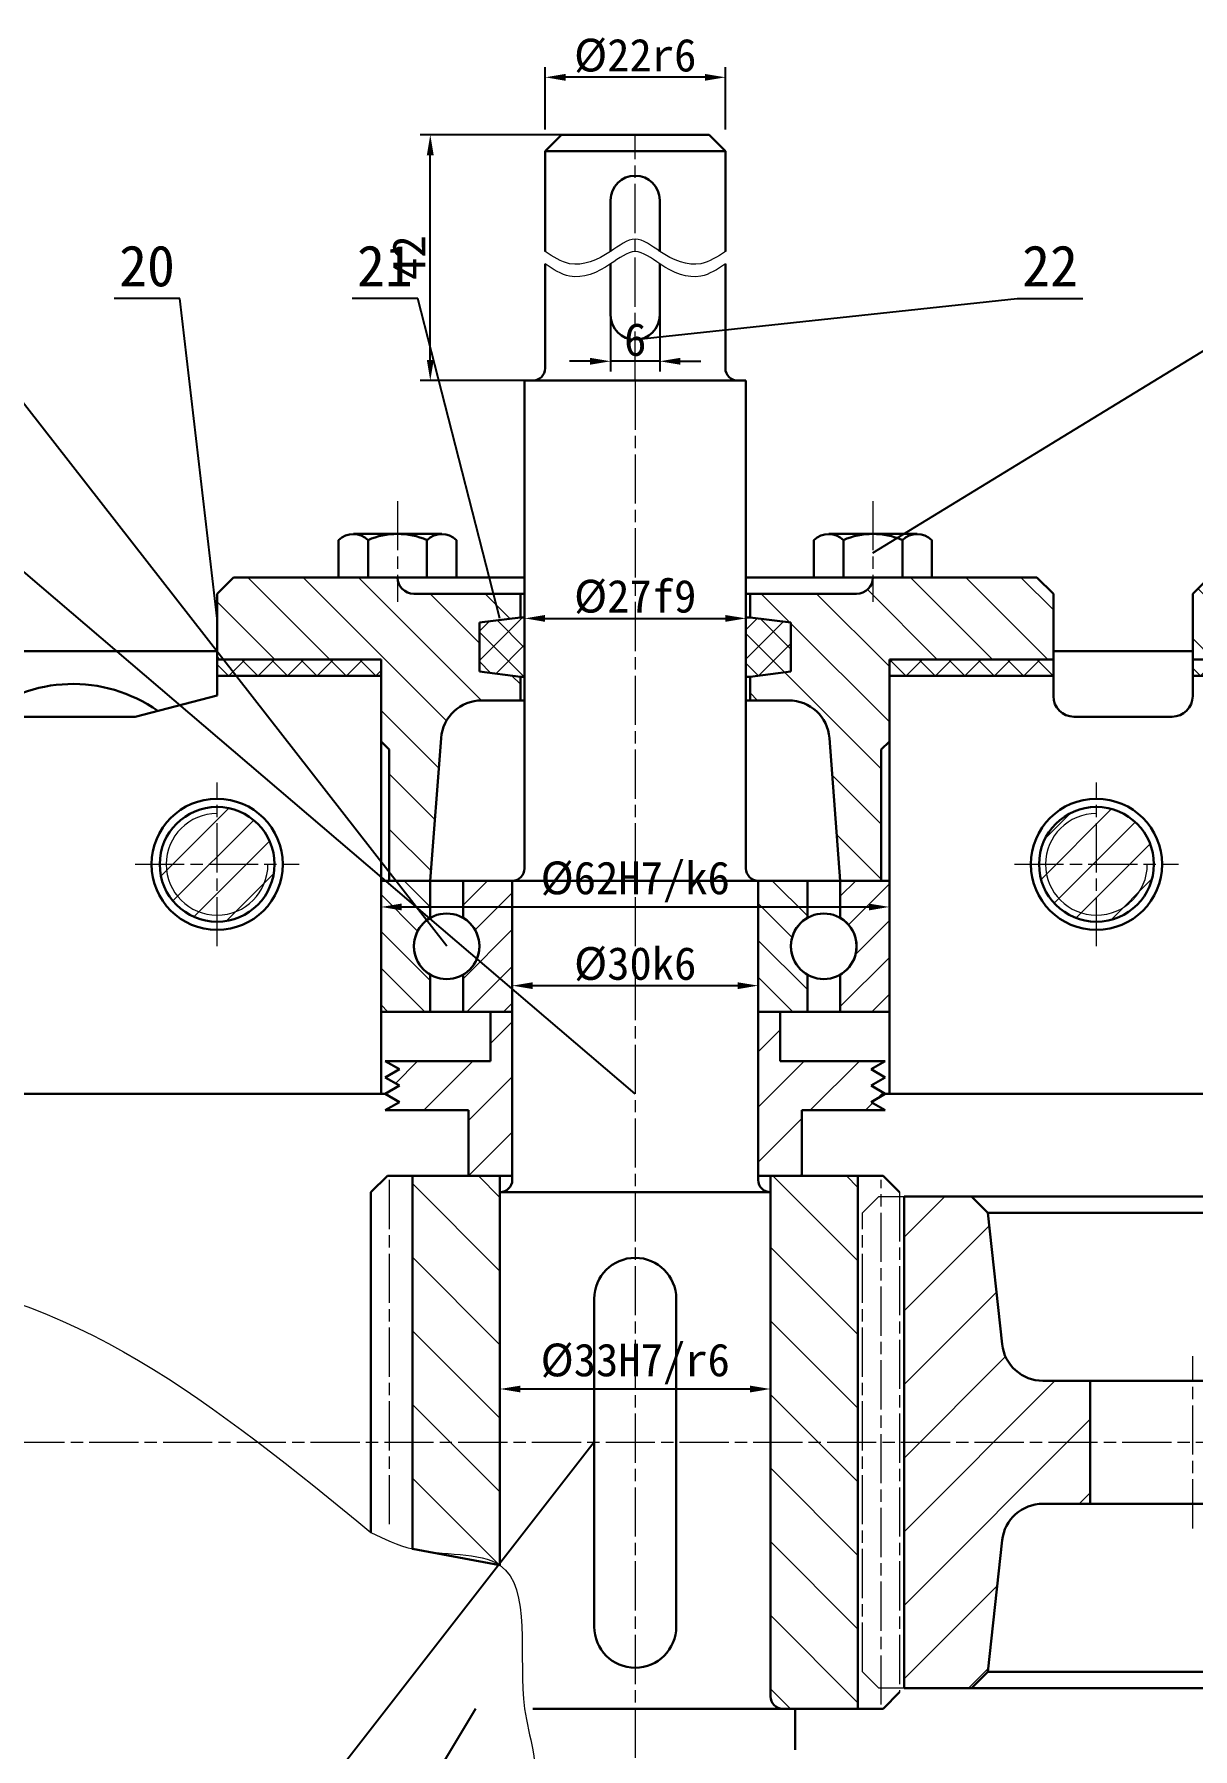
# Model space of a CAD drawing. Header units: millimetres. Extents: x 0 to 1189, y 0 to 841.
# Drawn here: x 217 to 358.3, y 206.8 to 415.9 of the extents above; entities that cross this region are included whole.
import ezdxf
from ezdxf import colors
from ezdxf.entities.mleader import LeaderData, LeaderLine
from ezdxf.enums import TextEntityAlignment as Align
from ezdxf.math import Vec2, Vec3

# ---------------------------------------------------------------- set-up
doc = ezdxf.new("R2010")
doc.units = ezdxf.units.MM
doc.header["$LTSCALE"] = 0.25
doc.linetypes.add('ACAD_ISO08W100', pattern=[36, 24, -3, 6, -3])
for name, color, linetype, lineweight in [('中心线', 7, 'ACAD_ISO08W100', 15), ('剖面线', 5, 'Continuous', 15), ('尺寸', 3, 'Continuous', 15), ('文字', 7, 'Continuous', 15), ('标注', 7, 'Continuous', 15), ('粗实线', 7, 'Continuous', 30), ('细实线', 7, 'Continuous', 15)]:
    doc.layers.add(name, color=color, linetype=linetype, lineweight=lineweight)
doc.styles.add('Songti', font='')
doc.styles.get("Standard").update_dxf_attribs({"font": ''})
doc.styles.get('Songti').set_extended_font_data('SimSun')
doc.styles.get('Standard').set_extended_font_data('SimSun')
doc.dimstyles.new('Songti', dxfattribs={"dimtxt": 2.5, "dimasz": 2.5, "dimexe": 1.25, "dimexo": 0.625, "dimtad": 1, "dimdec": 3, "dimdsep": 46, "dimtxsty": 'Songti', "dimcen": 2.5, "dimadec": 0, "dimazin": 0, "dimtfac": 1, "dimtdec": 3, "dimtmove": 0, "dimatfit": 3, "dimfxl": 1, "dimarcsym": 0})

# ---------------------------------------------------------------- blocks, each defined once
blk = doc.blocks.new('*D1185')
at = {"layer": 'Defpoints', "color": 0, "transparency": 16777216}
for p in [(279.27, 410.67), (279.27, 403.67), (301.27, 403.67)]:
    blk.add_point(p, dxfattribs=at)
at = {"layer": '尺寸', "color": 0, "lineweight": -2, "transparency": 16777216}
for p, q in [((279.27, 404.29), (279.27, 411.92)), ((298.77, 410.67), (281.77, 410.67)), ((301.27, 404.29), (301.27, 411.92))]:
    blk.add_line(p, q, dxfattribs=at)
at = {"layer": '尺寸', "color": 0, "transparency": 16777216}
for points in [[(281.77, 411.08), (281.77, 410.25), (279.27, 410.67)], [(298.77, 411.08), (298.77, 410.25), (301.27, 410.67)]]:
    blk.add_solid(points, dxfattribs=at)
at = {"layer": '尺寸', "color": 0, "transparency": 16777216, "insert": (290.27, 413.29), "char_height": 4, "attachment_point": 5, "style": 'Songti'}
blk.add_mtext('%%c22r6', dxfattribs=at)
blk = doc.blocks.new('*D1186')
at = {"layer": 'Defpoints', "color": 0, "transparency": 16777216}
for p in [(265.27, 403.67), (290.27, 403.67), (290.27, 373.67)]:
    blk.add_point(p, dxfattribs=at)
at = {"layer": '尺寸', "color": 0, "lineweight": -2, "transparency": 16777216}
for p, q in [((289.65, 403.67), (264.02, 403.67)), ((265.27, 376.17), (265.27, 401.17)), ((289.65, 373.67), (264.02, 373.67))]:
    blk.add_line(p, q, dxfattribs=at)
at = {"layer": '尺寸', "color": 0, "transparency": 16777216}
for points in [[(264.85, 401.17), (265.69, 401.17), (265.27, 403.67)], [(264.85, 376.17), (265.69, 376.17), (265.27, 373.67)]]:
    blk.add_solid(points, dxfattribs=at)
at = {"layer": '尺寸', "color": 0, "transparency": 16777216, "insert": (262.65, 388.67), "char_height": 4, "attachment_point": 5, "rotation": 90, "style": 'Songti'}
blk.add_mtext('42', dxfattribs=at)
blk = doc.blocks.new('*D1187')
at = {"layer": 'Defpoints', "color": 0, "transparency": 16777216}
for p in [(287.27, 383.67), (293.27, 383.67), (287.27, 376.03)]:
    blk.add_point(p, dxfattribs=at)
at = {"layer": '尺寸', "color": 0, "lineweight": -2, "transparency": 16777216}
for p, q in [((287.27, 383.04), (287.27, 374.78)), ((293.27, 383.04), (293.27, 374.78)), ((284.77, 376.03), (282.27, 376.03)), ((293.27, 376.03), (287.27, 376.03)), ((295.77, 376.03), (298.27, 376.03))]:
    blk.add_line(p, q, dxfattribs=at)
at = {"layer": '尺寸', "color": 0, "transparency": 16777216}
for points in [[(284.77, 376.45), (284.77, 375.61), (287.27, 376.03)], [(295.77, 376.45), (295.77, 375.61), (293.27, 376.03)]]:
    blk.add_solid(points, dxfattribs=at)
at = {"layer": '尺寸', "color": 0, "transparency": 16777216, "insert": (290.27, 378.66), "char_height": 4, "attachment_point": 5, "style": 'Songti'}
blk.add_mtext('6', dxfattribs=at)
blk = doc.blocks.new('*D1191')
at = {"layer": 'Defpoints', "color": 0, "transparency": 16777216}
for p in [(259.27, 309.47), (321.27, 309.47), (321.27, 309.47)]:
    blk.add_point(p, dxfattribs=at)
at = {"layer": '尺寸', "color": 0, "lineweight": -2, "transparency": 16777216}
for p, q in [((259.27, 310.09), (259.27, 310.72)), ((321.27, 310.09), (321.27, 310.72)), ((261.77, 309.47), (318.77, 309.47))]:
    blk.add_line(p, q, dxfattribs=at)
at = {"layer": '尺寸', "color": 0, "transparency": 16777216}
for points in [[(261.77, 309.88), (261.77, 309.05), (259.27, 309.47)], [(318.77, 309.88), (318.77, 309.05), (321.27, 309.47)]]:
    blk.add_solid(points, dxfattribs=at)
at = {"layer": '尺寸', "color": 0, "transparency": 16777216, "insert": (290.27, 312.53), "char_height": 4, "attachment_point": 5, "style": 'Songti'}
blk.add_mtext('%%c62H7/k6', dxfattribs=at)
blk = doc.blocks.new('*D1192')
at = {"layer": 'Defpoints', "color": 0, "transparency": 16777216}
for p in [(275.27, 299.87), (305.27, 299.87), (305.27, 299.87)]:
    blk.add_point(p, dxfattribs=at)
at = {"layer": '尺寸', "color": 0, "lineweight": -2, "transparency": 16777216}
for p, q in [((275.27, 300.49), (275.27, 301.12)), ((277.77, 299.87), (302.77, 299.87)), ((305.27, 300.49), (305.27, 301.12))]:
    blk.add_line(p, q, dxfattribs=at)
at = {"layer": '尺寸', "color": 0, "transparency": 16777216}
for points in [[(277.77, 300.28), (277.77, 299.45), (275.27, 299.87)], [(302.77, 300.28), (302.77, 299.45), (305.27, 299.87)]]:
    blk.add_solid(points, dxfattribs=at)
at = {"layer": '尺寸', "color": 0, "transparency": 16777216, "insert": (290.27, 302.49), "char_height": 4, "attachment_point": 5, "style": 'Songti'}
blk.add_mtext('%%c30k6', dxfattribs=at)
blk = doc.blocks.new('*D1198')
at = {"layer": 'Defpoints', "color": 0, "transparency": 16777216}
for p in [(273.77, 250.67), (306.77, 250.67), (306.77, 250.67)]:
    blk.add_point(p, dxfattribs=at)
at = {"layer": '尺寸', "color": 0, "lineweight": -2, "transparency": 16777216}
for p, q in [((273.77, 251.29), (273.77, 251.92)), ((306.77, 251.29), (306.77, 251.92)), ((276.27, 250.67), (304.27, 250.67))]:
    blk.add_line(p, q, dxfattribs=at)
at = {"layer": '尺寸', "color": 0, "transparency": 16777216}
for points in [[(276.27, 251.08), (276.27, 250.25), (273.77, 250.67)], [(304.27, 251.08), (304.27, 250.25), (306.77, 250.67)]]:
    blk.add_solid(points, dxfattribs=at)
at = {"layer": '尺寸', "color": 0, "transparency": 16777216, "insert": (290.27, 253.73), "char_height": 4, "attachment_point": 5, "style": 'Songti'}
blk.add_mtext('%%c33H7/r6', dxfattribs=at)
blk = doc.blocks.new('*D1199')
at = {"layer": 'Defpoints', "color": 0, "transparency": 16777216}
for p in [(276.77, 344.67), (303.77, 344.67), (303.77, 344.67)]:
    blk.add_point(p, dxfattribs=at)
at = {"layer": '尺寸', "color": 0, "lineweight": -2, "transparency": 16777216}
for p, q in [((276.77, 345.29), (276.77, 345.92)), ((303.77, 345.29), (303.77, 345.92)), ((279.27, 344.67), (301.27, 344.67))]:
    blk.add_line(p, q, dxfattribs=at)
at = {"layer": '尺寸', "color": 0, "transparency": 16777216}
for points in [[(279.27, 345.08), (279.27, 344.25), (276.77, 344.67)], [(301.27, 345.08), (301.27, 344.25), (303.77, 344.67)]]:
    blk.add_solid(points, dxfattribs=at)
at = {"layer": '尺寸', "color": 0, "transparency": 16777216, "insert": (290.27, 347.29), "char_height": 4, "attachment_point": 5, "style": 'Songti'}
blk.add_mtext('%%c27f9', dxfattribs=at)
blk = doc.blocks.new('_None')

msp = doc.modelspace()

# ---------------------------------------------------------------- hatches: boundary and pattern name
at = {"layer": '剖面线'}
h = msp.add_hatch(dxfattribs=at)
h.set_pattern_fill('ANSI31', color=256, scale=1.5, angle=90, style=0)
edge = h.paths.add_edge_path(flags=16)
edge.add_arc((271.57, 329.67), 5, 90, 175.6677)
edge.add_line((266.59, 330.04), (265.27, 312.67))
edge.add_line((265.27, 312.67), (260.27, 312.67))
edge.add_line((260.27, 312.67), (260.27, 328.67))
edge.add_line((260.27, 328.67), (259.27, 329.67))
edge.add_line((259.27, 329.67), (259.27, 337.67))
edge.add_line((259.27, 337.67), (259.27, 339.67))
edge.add_line((259.27, 339.67), (253.77, 339.67))
edge.add_line((253.77, 339.67), (244.77, 339.67))
edge.add_line((244.77, 339.67), (239.27, 339.67))
edge.add_line((239.27, 339.67), (239.27, 347.67))
edge.add_line((239.27, 347.67), (241.27, 349.67))
edge.add_line((241.27, 349.67), (244.77, 349.67))
edge.add_line((244.77, 349.67), (253.77, 349.67))
edge.add_line((253.77, 349.67), (261.27, 349.67))
edge.add_arc((263.27, 349.67), 2, 180, 270)
edge.add_line((263.27, 347.67), (276.27, 347.67))
edge.add_line((276.27, 347.67), (276.27, 344.78))
edge.add_line((276.27, 344.78), (271.27, 344.17))
edge.add_line((271.27, 344.17), (271.27, 338.17))
edge.add_line((271.27, 338.17), (276.27, 337.55))
edge.add_line((276.27, 337.55), (276.27, 334.67))
edge.add_line((276.27, 334.67), (271.57, 334.67))
h = msp.add_hatch(dxfattribs=at)
h.set_pattern_fill('ANSI31', color=256, scale=1.5, angle=90, style=0)
edge = h.paths.add_edge_path(flags=16)
edge.add_arc((308.97, 329.67), 5, 4.3323, 90)
edge.add_line((308.97, 334.67), (304.27, 334.67))
edge.add_line((304.27, 334.67), (304.27, 337.55))
edge.add_line((304.27, 337.55), (309.27, 338.17))
edge.add_line((309.27, 338.17), (309.27, 344.17))
edge.add_line((309.27, 344.17), (304.27, 344.78))
edge.add_line((304.27, 344.78), (304.27, 347.67))
edge.add_line((304.27, 347.67), (317.27, 347.67))
edge.add_arc((317.27, 349.67), 2, 270, 360)
edge.add_line((319.27, 349.67), (326.77, 349.67))
edge.add_line((326.77, 349.67), (335.77, 349.67))
edge.add_line((335.77, 349.67), (339.27, 349.67))
edge.add_line((339.27, 349.67), (341.27, 347.67))
edge.add_line((341.27, 347.67), (341.27, 339.67))
edge.add_line((341.27, 339.67), (335.77, 339.67))
edge.add_line((335.77, 339.67), (326.77, 339.67))
edge.add_line((326.77, 339.67), (321.27, 339.67))
edge.add_line((321.27, 339.67), (321.27, 337.67))
edge.add_line((321.27, 337.67), (321.27, 329.67))
edge.add_line((321.27, 329.67), (320.27, 328.67))
edge.add_line((320.27, 328.67), (320.27, 312.67))
edge.add_line((320.27, 312.67), (315.27, 312.67))
edge.add_line((315.27, 312.67), (313.95, 330.04))
h = msp.add_hatch(dxfattribs=at)
h.set_pattern_fill('ANSI31', color=256, scale=1.5, angle=90, style=0)
edge = h.paths.add_edge_path(flags=16)
edge.add_arc((446.06, 332.67), 5, 3.8141, 90)
edge.add_line((446.06, 337.67), (418.27, 337.67))
edge.add_line((418.27, 337.67), (390.48, 337.67))
edge.add_arc((390.48, 332.67), 5, 90, 176.1859)
edge.add_line((385.49, 333), (384.27, 314.67))
edge.add_line((384.27, 314.67), (379.27, 314.67))
edge.add_line((379.27, 314.67), (379.27, 328.67))
edge.add_line((379.27, 328.67), (378.27, 329.67))
edge.add_line((378.27, 329.67), (378.27, 337.67))
edge.add_line((378.27, 337.67), (378.27, 339.67))
edge.add_line((378.27, 339.67), (372.77, 339.67))
edge.add_line((372.77, 339.67), (363.77, 339.67))
edge.add_line((363.77, 339.67), (358.27, 339.67))
edge.add_line((358.27, 339.67), (358.27, 347.67))
edge.add_line((358.27, 347.67), (360.27, 349.67))
edge.add_line((360.27, 349.67), (363.77, 349.67))
edge.add_line((363.77, 349.67), (372.77, 349.67))
edge.add_line((372.77, 349.67), (380.27, 349.67))
edge.add_arc((382.27, 349.67), 2, 180, 270)
edge.add_line((382.27, 347.67), (418.27, 347.67))
edge.add_line((418.27, 347.67), (454.27, 347.67))
edge.add_arc((454.27, 349.67), 2, 270, 360)
edge.add_line((456.27, 349.67), (463.77, 349.67))
edge.add_line((463.77, 349.67), (472.77, 349.67))
edge.add_line((472.77, 349.67), (476.27, 349.67))
edge.add_line((476.27, 349.67), (478.27, 347.67))
edge.add_line((478.27, 347.67), (478.27, 339.67))
edge.add_line((478.27, 339.67), (472.77, 339.67))
edge.add_line((472.77, 339.67), (463.77, 339.67))
edge.add_line((463.77, 339.67), (458.27, 339.67))
edge.add_line((458.27, 339.67), (458.27, 337.67))
edge.add_line((458.27, 337.67), (458.27, 329.67))
edge.add_line((458.27, 329.67), (457.27, 328.67))
edge.add_line((457.27, 328.67), (457.27, 314.67))
edge.add_line((457.27, 314.67), (452.27, 314.67))
edge.add_line((452.27, 314.67), (451.05, 333))
h = msp.add_hatch(dxfattribs=at)
h.set_pattern_fill('ANSI37', color=256, scale=0.8, style=0)
h.paths.add_polyline_path([(276.77, 341.17), (276.77, 344.78), (276.27, 344.78), (271.27, 344.17), (271.27, 338.17), (276.27, 337.55), (276.77, 337.55)], flags=16)
h = msp.add_hatch(dxfattribs=at)
h.set_pattern_fill('ANSI37', color=256, scale=0.8, style=0)
h.paths.add_polyline_path([(303.77, 341.17), (303.77, 344.78), (304.27, 344.78), (309.27, 344.17), (309.27, 338.17), (304.27, 337.55), (303.77, 337.55)], flags=16)
h = msp.add_hatch(dxfattribs=at)
h.set_pattern_fill('ANSI37', color=256, scale=0.8, style=0)
h.paths.add_polyline_path([(239.27, 339.67), (239.27, 337.67), (259.27, 337.67), (259.27, 339.67)], flags=16)
h = msp.add_hatch(dxfattribs=at)
h.set_pattern_fill('ANSI37', color=256, scale=0.8, style=0)
h.paths.add_polyline_path([(341.27, 339.67), (341.27, 337.67), (321.27, 337.67), (321.27, 339.67)], flags=16)
h = msp.add_hatch(dxfattribs=at)
h.set_pattern_fill('ANSI37', color=256, scale=0.8, style=0)
h.paths.add_polyline_path([(358.27, 339.67), (358.27, 337.67), (378.27, 337.67), (378.27, 339.67)], flags=16)
h = msp.add_hatch(dxfattribs=at)
h.set_pattern_fill('ANSI31', color=256, style=0)
edge = h.paths.add_edge_path(flags=16)
edge.add_arc((239.27, 314.67), 7, 0, 360)
h = msp.add_hatch(dxfattribs=at)
h.set_pattern_fill('ANSI31', color=256, style=0)
edge = h.paths.add_edge_path(flags=16)
edge.add_arc((346.53, 314.67), 7, 0, 360)
h = msp.add_hatch(dxfattribs=at)
h.set_pattern_fill('ANSI31', color=256, angle=90, style=0)
edge = h.paths.add_edge_path(flags=16)
edge.add_line((259.27, 304.67), (259.27, 312.67))
edge.add_line((259.27, 312.67), (265.27, 312.67))
edge.add_line((265.27, 312.67), (265.27, 308.13))
edge.add_arc((267.27, 304.67), 4, 120, 240)
edge.add_line((265.27, 301.2), (265.27, 296.67))
edge.add_line((265.27, 296.67), (259.27, 296.67))
edge.add_line((259.27, 296.67), (259.27, 304.67))
h = msp.add_hatch(dxfattribs=at)
h.set_pattern_fill('ANSI31', color=256, style=0)
edge = h.paths.add_edge_path(flags=16)
edge.add_line((275.27, 304.67), (275.27, 296.67))
edge.add_line((275.27, 296.67), (269.27, 296.67))
edge.add_line((269.27, 296.67), (269.27, 301.2))
edge.add_arc((267.27, 304.67), 4, 300, 420)
edge.add_line((269.27, 308.13), (269.27, 312.67))
edge.add_line((269.27, 312.67), (275.27, 312.67))
edge.add_line((275.27, 312.67), (275.27, 304.67))
h = msp.add_hatch(dxfattribs=at)
h.set_pattern_fill('ANSI31', color=256, angle=90, style=0)
edge = h.paths.add_edge_path(flags=16)
edge.add_line((305.27, 304.67), (305.27, 312.67))
edge.add_line((305.27, 312.67), (311.27, 312.67))
edge.add_line((311.27, 312.67), (311.27, 308.13))
edge.add_arc((313.27, 304.67), 4, 120, 240)
edge.add_line((311.27, 301.2), (311.27, 296.67))
edge.add_line((311.27, 296.67), (305.27, 296.67))
edge.add_line((305.27, 296.67), (305.27, 304.67))
h = msp.add_hatch(dxfattribs=at)
h.set_pattern_fill('ANSI31', color=256, style=0)
edge = h.paths.add_edge_path(flags=16)
edge.add_line((321.27, 304.67), (321.27, 296.67))
edge.add_line((321.27, 296.67), (315.27, 296.67))
edge.add_line((315.27, 296.67), (315.27, 301.2))
edge.add_arc((313.27, 304.67), 4, 300, 420)
edge.add_line((315.27, 308.13), (315.27, 312.67))
edge.add_line((315.27, 312.67), (321.27, 312.67))
edge.add_line((321.27, 312.67), (321.27, 304.67))
h = msp.add_hatch(dxfattribs=at)
h.set_pattern_fill('ANSI31', color=256, scale=1.5, style=0)
h.paths.add_polyline_path([(275.27, 276.67), (269.94, 276.67), (269.94, 284.67), (259.77, 284.67), (261.5, 285.67), (259.77, 286.67), (261.5, 287.67), (259.77, 288.67), (261.5, 289.67), (259.77, 290.67), (272.6, 290.67), (272.6, 296.67), (275.27, 296.67)], flags=16)
h = msp.add_hatch(dxfattribs=at)
h.set_pattern_fill('ANSI31', color=256, scale=1.5, style=0)
h.paths.add_polyline_path([(305.27, 276.67), (310.6, 276.67), (310.6, 284.67), (320.77, 284.67), (319.04, 285.67), (320.77, 286.67), (319.04, 287.67), (320.77, 288.67), (319.04, 289.67), (320.77, 290.67), (307.94, 290.67), (307.94, 296.67), (305.27, 296.67)], flags=16)
h = msp.add_hatch(dxfattribs=at)
h.set_pattern_fill('ANSI31', color=256, scale=2, angle=90, style=0)
h.paths.add_polyline_path([(273.77, 229.17), (273.77, 276.67), (263.1, 276.67), (263.1, 231.17)], flags=16)
h = msp.add_hatch(dxfattribs=at)
h.set_pattern_fill('ANSI31', color=256, scale=2, angle=90, style=0)
edge = h.paths.add_edge_path(flags=16)
edge.add_arc((308.27, 213.17), 1.5, 180, 270)
edge.add_line((308.27, 211.67), (317.44, 211.67))
edge.add_line((317.44, 211.67), (317.44, 276.67))
edge.add_line((317.44, 276.67), (306.77, 276.67))
edge.add_line((306.77, 276.67), (306.77, 213.17))
h = msp.add_hatch(dxfattribs=at)
h.set_pattern_fill('ANSI31', color=256, scale=2, style=0)
edge = h.paths.add_edge_path(flags=16)
edge.add_line((331.27, 214.17), (333.27, 216.17))
edge.add_line((333.27, 216.17), (335.03, 232.21))
edge.add_arc((340, 231.67), 5, 90, 173.7365, ccw=False)
edge.add_line((340, 236.67), (345.77, 236.67))
edge.add_line((345.77, 236.67), (345.77, 251.67))
edge.add_line((345.77, 251.67), (340, 251.67))
edge.add_arc((340, 256.67), 5, 186.2635, 270, ccw=False)
edge.add_line((335.03, 256.12), (333.27, 272.17))
edge.add_line((333.27, 272.17), (331.27, 274.17))
edge.add_line((331.27, 274.17), (323.06, 274.17))
edge.add_line((323.06, 274.17), (323.06, 214.17))
edge.add_line((323.06, 214.17), (331.27, 214.17))

# ---------------------------------------------------------------- linework, layer by layer
at = {"layer": '中心线'}
for p, q in [((290.27, 373.67), (290.27, 403.67)), ((290.27, 373.67), (290.27, 175.67)), ((261.28, 358.97), (261.28, 346.67)), ((319.26, 358.97), (319.26, 346.67)), ((239.27, 304.67), (239.27, 324.67)), ((239.27, 304.67), (239.27, 324.67)), ((346.53, 304.67), (346.53, 324.67)), ((346.53, 304.67), (346.53, 324.67)), ((229.27, 314.67), (249.27, 314.67)), ((229.27, 314.67), (249.27, 314.67)), ((336.53, 314.67), (356.53, 314.67)), ((336.53, 314.67), (356.53, 314.67)), ((260.29, 234.17), (260.29, 276.67)), ((320.25, 212.17), (320.25, 276.17)), ((318, 272.17), (320, 274.17)), ((320, 274.17), (323.06, 274.17)), ((322.5, 274.67), (322.5, 213.67)), ((318, 216.17), (318, 272.17)), ((358.27, 233.67), (358.27, 254.67)), ((160.67, 244.17), (568.54, 244.17)), ((320, 214.17), (318, 216.17)), ((323.06, 214.17), (320, 214.17))]:
    msp.add_line(p, q, dxfattribs=at)
at = {"layer": '粗实线'}
for p, q in [((281.27, 403.67), (279.27, 401.67)), ((299.27, 403.67), (281.27, 403.67)), ((301.27, 401.67), (299.27, 403.67)), ((279.27, 401.67), (279.27, 389.43)), ((301.27, 401.67), (279.27, 401.67)), ((301.27, 389.43), (301.27, 401.67)), ((287.27, 389.43), (287.27, 395.67)), ((293.27, 389.43), (293.27, 395.67)), ((279.27, 387.9), (279.27, 375.17)), ((287.27, 387.9), (287.27, 381.67)), ((293.27, 387.9), (293.27, 381.67)), ((301.27, 375.17), (301.27, 387.9)), ((303.77, 373.67), (276.77, 373.67)), ((276.77, 314.17), (276.77, 373.67)), ((303.77, 314.17), (303.77, 373.67)), ((254.09, 349.67), (254.09, 354.22)), ((255.89, 354.97), (266.67, 354.97)), ((257.68, 349.67), (257.68, 354.22)), ((264.87, 349.67), (264.87, 354.22)), ((268.47, 349.67), (268.47, 354.22)), ((312.07, 349.67), (312.07, 354.22)), ((313.87, 354.97), (324.65, 354.97)), ((315.67, 349.67), (315.67, 354.22)), ((322.86, 349.67), (322.86, 354.22)), ((326.45, 349.67), (326.45, 354.22)), ((239.27, 347.67), (241.27, 349.67)), ((241.27, 349.67), (244.77, 349.67)), ((244.77, 349.67), (253.77, 349.67)), ((253.77, 349.67), (261.27, 349.67)), ((261.28, 349.67), (254.09, 349.67)), ((254.09, 349.67), (254.09, 349.67)), ((261.27, 349.67), (261.27, 349.67)), ((261.27, 349.67), (276.77, 349.67)), ((261.28, 349.67), (268.47, 349.67)), ((268.47, 349.67), (268.47, 349.67)), ((319.27, 349.67), (303.77, 349.67)), ((319.26, 349.67), (312.07, 349.67)), ((312.07, 349.67), (312.07, 349.67)), ((319.26, 349.67), (326.45, 349.67)), ((326.77, 349.67), (319.27, 349.67)), ((319.27, 349.67), (319.27, 349.67)), ((326.45, 349.67), (326.45, 349.67)), ((335.77, 349.67), (326.77, 349.67)), ((339.27, 349.67), (335.77, 349.67)), ((341.27, 347.67), (339.27, 349.67)), ((358.27, 347.67), (360.27, 349.67)), ((239.27, 339.67), (239.27, 347.67)), ((263.27, 347.67), (276.27, 347.67)), ((276.27, 347.67), (276.27, 344.78)), ((276.27, 347.67), (276.77, 347.67)), ((304.27, 347.67), (303.77, 347.67)), ((317.27, 347.67), (304.27, 347.67)), ((304.27, 347.67), (304.27, 344.78)), ((341.27, 339.67), (341.27, 347.67)), ((358.27, 339.67), (358.27, 347.67)), ((276.27, 344.78), (271.27, 344.17)), ((276.27, 344.78), (271.27, 344.17)), ((271.27, 344.17), (271.27, 338.17)), ((271.27, 344.17), (271.27, 338.17)), ((276.77, 344.78), (276.27, 344.78)), ((276.77, 341.17), (276.77, 344.78)), ((303.77, 341.17), (303.77, 344.78)), ((303.77, 344.78), (304.27, 344.78)), ((304.27, 344.78), (309.27, 344.17)), ((304.27, 344.78), (309.27, 344.17)), ((309.27, 344.17), (309.27, 338.17)), ((309.27, 344.17), (309.27, 338.17)), ((276.77, 337.55), (276.77, 341.17)), ((303.77, 337.55), (303.77, 341.17)), ((239.27, 340.67), (212.67, 340.67)), ((244.77, 339.67), (239.27, 339.67)), ((239.27, 339.67), (239.27, 337.67)), ((259.27, 339.67), (239.27, 339.67)), ((253.77, 339.67), (244.77, 339.67)), ((259.27, 339.67), (253.77, 339.67)), ((259.27, 337.67), (259.27, 339.67)), ((259.27, 337.67), (259.27, 339.67)), ((321.27, 337.67), (321.27, 339.67)), ((321.27, 339.67), (326.77, 339.67)), ((321.27, 337.67), (321.27, 339.67)), ((321.27, 339.67), (341.27, 339.67)), ((326.77, 339.67), (335.77, 339.67)), ((335.77, 339.67), (341.27, 339.67)), ((341.27, 340.67), (358.27, 340.67)), ((341.27, 339.67), (341.27, 337.67)), ((363.77, 339.67), (358.27, 339.67)), ((358.27, 339.67), (358.27, 337.67)), ((378.27, 339.67), (358.27, 339.67)), ((239.27, 335.26), (239.27, 337.67)), ((239.27, 337.67), (259.27, 337.67)), ((239.27, 337.67), (259.27, 337.67)), ((259.27, 337.67), (259.27, 286.67)), ((259.27, 329.67), (259.27, 337.67)), ((271.27, 338.17), (276.27, 337.55)), ((271.27, 338.17), (276.27, 337.55)), ((276.27, 337.55), (276.27, 334.67)), ((276.27, 337.55), (276.77, 337.55)), ((304.27, 337.55), (303.77, 337.55)), ((309.27, 338.17), (304.27, 337.55)), ((309.27, 338.17), (304.27, 337.55)), ((304.27, 337.55), (304.27, 334.67)), ((321.27, 329.67), (321.27, 337.67)), ((341.27, 337.67), (321.27, 337.67)), ((321.27, 286.67), (321.27, 337.67)), ((321.27, 337.67), (321.27, 337.67)), ((321.27, 337.67), (341.27, 337.67)), ((341.27, 335.19), (341.27, 337.67)), ((358.27, 335.19), (358.27, 337.67)), ((358.27, 337.67), (378.27, 337.67)), ((358.27, 337.67), (378.27, 337.67)), ((229.27, 332.67), (239.27, 335.26)), ((271.57, 334.67), (276.27, 334.67)), ((276.27, 334.67), (276.77, 334.67)), ((304.27, 334.67), (303.77, 334.67)), ((308.97, 334.67), (304.27, 334.67)), ((180.67, 332.67), (229.27, 332.67)), ((343.79, 332.67), (343.79, 332.67)), ((355.75, 332.67), (343.79, 332.67)), ((260.27, 328.67), (259.27, 329.67)), ((260.27, 312.67), (260.27, 328.67)), ((266.59, 330.04), (265.27, 312.67)), ((313.95, 330.04), (315.27, 312.67)), ((320.27, 328.67), (321.27, 329.67)), ((320.27, 312.67), (320.27, 328.67)), ((259.27, 304.67), (259.27, 312.67)), ((259.27, 312.67), (265.27, 312.67)), ((265.27, 312.67), (260.27, 312.67)), ((265.27, 312.67), (265.27, 308.13)), ((269.27, 312.67), (265.27, 312.67)), ((269.27, 308.13), (269.27, 312.67)), ((269.27, 312.67), (275.27, 312.67)), ((275.27, 312.67), (275.27, 312.67)), ((275.27, 276.17), (275.27, 312.67)), ((275.27, 312.67), (305.27, 312.67)), ((275.27, 312.67), (275.27, 304.67)), ((305.27, 276.17), (305.27, 312.67)), ((305.27, 312.67), (305.27, 312.67)), ((305.27, 304.67), (305.27, 312.67)), ((305.27, 312.67), (311.27, 312.67)), ((311.27, 312.67), (311.27, 308.13)), ((311.27, 312.67), (315.27, 312.67)), ((315.27, 308.13), (315.27, 312.67)), ((315.27, 312.67), (321.27, 312.67)), ((315.27, 312.67), (320.27, 312.67)), ((321.27, 312.67), (321.27, 304.67)), ((259.27, 296.67), (259.27, 304.67)), ((275.27, 304.67), (275.27, 296.67)), ((305.27, 296.67), (305.27, 304.67)), ((321.27, 304.67), (321.27, 296.67)), ((265.27, 301.2), (265.27, 296.67)), ((269.27, 296.67), (269.27, 301.2)), ((311.27, 301.2), (311.27, 296.67)), ((315.27, 296.67), (315.27, 301.2)), ((265.27, 296.67), (259.27, 296.67)), ((269.27, 296.67), (265.27, 296.67)), ((275.27, 296.67), (269.27, 296.67)), ((272.6, 290.67), (272.6, 296.67)), ((272.6, 296.67), (275.27, 296.67)), ((275.27, 296.67), (275.27, 276.67)), ((311.27, 296.67), (305.27, 296.67)), ((307.94, 296.67), (305.27, 296.67)), ((305.27, 296.67), (305.27, 276.67)), ((307.94, 290.67), (307.94, 296.67)), ((311.27, 296.67), (315.27, 296.67)), ((321.27, 296.67), (315.27, 296.67)), ((261.5, 289.67), (259.77, 290.67)), ((259.77, 290.67), (272.6, 290.67)), ((259.77, 288.67), (261.5, 289.67)), ((261.5, 287.67), (259.77, 288.67)), ((320.77, 290.67), (307.94, 290.67)), ((319.04, 289.67), (320.77, 290.67)), ((320.77, 288.67), (319.04, 289.67)), ((319.04, 287.67), (320.77, 288.67)), ((203.67, 286.67), (259.27, 286.67)), ((259.77, 286.67), (259.27, 286.67)), ((259.77, 286.67), (261.5, 287.67)), ((261.5, 285.67), (259.77, 286.67)), ((320.77, 286.67), (319.04, 287.67)), ((319.04, 285.67), (320.77, 286.67)), ((320.77, 286.67), (321.27, 286.67)), ((378.27, 286.67), (321.27, 286.67)), ((259.77, 284.67), (261.5, 285.67)), ((269.94, 284.67), (259.77, 284.67)), ((269.94, 276.67), (269.94, 284.67)), ((310.6, 276.67), (310.6, 284.67)), ((310.6, 284.67), (320.77, 284.67)), ((320.77, 284.67), (319.04, 285.67)), ((260.04, 276.67), (258.04, 274.67)), ((263.1, 276.67), (260.04, 276.67)), ((273.77, 276.67), (263.1, 276.67)), ((263.1, 276.67), (263.1, 231.17)), ((275.27, 276.67), (269.94, 276.67)), ((273.77, 229.17), (273.77, 276.67)), ((305.27, 276.67), (310.6, 276.67)), ((306.77, 213.17), (306.77, 276.67)), ((317.44, 276.67), (306.77, 276.67)), ((317.44, 211.67), (317.44, 276.67)), ((317.44, 276.67), (320.5, 276.67)), ((320.5, 276.67), (322.5, 274.67)), ((258.04, 274.67), (258.04, 233.17)), ((273.77, 274.67), (273.77, 274.67)), ((273.77, 274.67), (273.77, 229.17)), ((273.77, 274.67), (306.77, 274.67)), ((306.77, 274.67), (306.77, 274.67)), ((331.27, 274.17), (323.06, 274.17)), ((323.06, 274.17), (323.06, 214.17)), ((333.27, 272.17), (331.27, 274.17)), ((331.27, 274.17), (385.77, 274.17)), ((335.03, 256.12), (333.27, 272.17)), ((333.27, 272.17), (383.77, 272.17)), ((285.27, 221.67), (285.27, 261.67)), ((295.27, 221.67), (295.27, 261.67)), ((340, 251.67), (345.77, 251.67)), ((345.77, 236.67), (345.77, 251.67)), ((370.77, 251.67), (345.77, 251.67)), ((340, 236.67), (345.77, 236.67)), ((370.77, 236.67), (345.77, 236.67)), ((335.03, 232.21), (333.27, 216.17)), ((263.1, 231.17), (273.77, 229.17)), ((331.27, 214.17), (333.27, 216.17)), ((333.27, 216.17), (383.77, 216.17)), ((322.5, 213.67), (320.5, 211.67)), ((323.06, 214.17), (331.27, 214.17)), ((331.27, 214.17), (385.77, 214.17)), ((277.77, 211.67), (309.77, 211.67)), ((306.77, 213.17), (306.77, 213.17)), ((308.27, 211.67), (309.77, 211.67)), ((308.27, 211.67), (317.44, 211.67)), ((309.77, 206.67), (309.77, 211.67)), ((320.5, 211.67), (317.44, 211.67))]:
    msp.add_line(p, q, dxfattribs=at)
for centre, radius in [((239.27, 314.67), 8), ((346.53, 314.67), 8), ((239.27, 314.67), 7), ((346.53, 314.67), 7), ((267.27, 304.67), 4), ((313.27, 304.67), 4)]:
    msp.add_circle(centre, radius, dxfattribs=at)
for centre, radius, start, end in [((290.27, 395.67), 3, 0, 180), ((290.27, 381.67), 3, 180, 0), ((277.77, 375.17), 1.5, 270, 0), ((302.77, 375.17), 1.5, 180, 270), ((255.89, 352.42), 2.54, 45, 135), ((261.28, 345.92), 9.05, 66.5982, 113.4018), ((266.67, 352.42), 2.54, 45, 135), ((313.87, 352.42), 2.54, 45, 135), ((319.26, 345.92), 9.05, 66.5982, 113.4018), ((324.65, 352.42), 2.54, 45, 135), ((263.27, 349.67), 2, 180, 270), ((317.27, 349.67), 2, 270, 0), ((221.67, 318.67), 18, 54.8387, 128.9424), ((271.57, 329.67), 5, 90, 175.6677), ((308.97, 329.67), 5, 4.3323, 90), ((343.79, 335.19), 2.52, 180, 270), ((355.75, 335.19), 2.52, 270, 0), ((275.27, 314.17), 1.5, 270, 0), ((305.27, 314.17), 1.5, 180, 270), ((267.27, 304.67), 4, 120, 240), ((267.27, 304.67), 4, 300, 60), ((313.27, 304.67), 4, 120, 240), ((313.27, 304.67), 4, 300, 60), ((273.77, 276.17), 1.5, 270, 0), ((306.77, 276.17), 1.5, 180, 270), ((290.27, 261.67), 5, 0, 180), ((340, 256.67), 5, 186.2635, 270), ((340, 231.67), 5, 90, 173.7365), ((290.27, 221.67), 5, 180, 0), ((308.27, 213.17), 1.5, 180, 270), ((308.27, 213.17), 1.5, 180, 270)]:
    msp.add_arc(centre, radius, start, end, dxfattribs=at)
at = {"layer": '细实线'}
for centre in [(239.27, 314.67), (346.53, 314.67)]:
    msp.add_arc(centre, 6.2, 90, 0, dxfattribs=at)
for points, knots in [([(301.27, 389.43), (300.29, 388.78), (297.79, 387.13), (293.76, 388.85), (290.27, 391.75), (286.79, 388.85), (282.76, 387.13), (280.25, 388.78), (279.27, 389.43)], [0, 0, 0, 0, 3.354102, 8.574255, 11.928357, 15.282459, 20.502612, 23.856714, 23.856714, 23.856714, 23.856714]), ([(301.27, 387.9), (300.29, 387.26), (297.79, 385.6), (293.76, 387.32), (290.27, 390.22), (286.79, 387.32), (282.76, 385.6), (280.25, 387.26), (279.27, 387.9)], [0, 0, 0, 0, 3.354102, 8.574255, 11.928357, 15.282459, 20.502612, 23.856714, 23.856714, 23.856714, 23.856714]), ([(160.67, 264.17), (170, 264.16), (180, 264.16), (191, 264.17), (194.33, 264.15), (219.46, 264.7), (239.44, 248.36), (258.04, 233.17)], [0, 0, 0, 0, 28, 30, 33, 38, 104.97983, 104.97983, 104.97983, 104.97983]), ([(258.04, 233.17), (259.65, 232.38), (264.48, 230.04), (278.84, 231.69), (275.4, 215.41), (278.66, 204.25), (277.66, 191.83), (280.99, 173.43), (281.8, 159.03), (282.27, 150.67)], [0, 0, 0, 0, 5.440919, 16.296742, 34.052023, 39.151043, 52.160655, 70.271425, 95.351297, 95.351297, 95.351297, 95.351297])]:
    msp.add_open_spline(points, degree=3, knots=knots, dxfattribs=at)

# ---------------------------------------------------------------- texts
at = {"layer": '文字', "style": 'Songti'}
for s, p in [('20', (230.72, 387.67)), ('21', (259.74, 387.67)), ('22', (340.87, 387.67))]:
    msp.add_text(s, height=5, dxfattribs=at).set_placement(p, align=Align.MIDDLE_CENTER)

# ---------------------------------------------------------------- dimensions: what is measured, and where the dimension line sits
at = {"layer": '尺寸'}
for base, p1, p2, override, picture, middle in [((279.27, 410.67), (301.27, 403.67), (279.27, 403.67), {"dimtxt": 4, "dimasz": 2.5, "dimdec": 0, "dimdsep": 46, "dimpost": '%%c<>r6'}, '*D1185', (290.27, 413.29)), ((287.27, 376.03), (293.27, 383.67), (287.27, 383.67), {"dimtxt": 4, "dimasz": 2.5, "dimdec": 0, "dimdsep": 46, "dimpost": '<>'}, '*D1187', (290.27, 378.66)), ((303.77, 344.67), (276.77, 344.67), (303.77, 344.67), {"dimtxt": 4, "dimasz": 2.5, "dimdec": 0, "dimdsep": 46, "dimpost": '%%c<>f9'}, '*D1199', (290.27, 347.29)), ((321.27, 309.47), (259.27, 309.47), (321.27, 309.47), {"dimtxt": 4, "dimasz": 2.5, "dimdec": 0, "dimdsep": 46, "dimpost": '%%c<>H7/k6'}, '*D1191', (290.27, 312.53)), ((305.27, 299.87), (275.27, 299.87), (305.27, 299.87), {"dimtxt": 4, "dimasz": 2.5, "dimdec": 0, "dimdsep": 46, "dimpost": '%%c<>k6'}, '*D1192', (290.27, 302.49)), ((306.77, 250.67), (273.77, 250.67), (306.77, 250.67), {"dimtxt": 4, "dimasz": 2.5, "dimdec": 0, "dimdsep": 46, "dimpost": '%%c<>H7/r6'}, '*D1198', (290.27, 253.73))]:
    dim = msp.add_linear_dim(base=base, p1=p1, p2=p2, dimstyle='Songti', override=override, dxfattribs=at)
    dim.commit()
    dim.dimension.update_dxf_attribs({"geometry": picture, "text_midpoint": middle})
dim = msp.add_linear_dim(base=(265.27, 403.67), p1=(290.27, 373.67), p2=(290.27, 403.67), angle=90, text='42', dimstyle='Songti', override={"dimtxt": 4, "dimasz": 2.5, "dimdec": 0, "dimdsep": 46, "dimpost": '<>'}, dxfattribs=at)
dim.commit()
dim.dimension.update_dxf_attribs({"geometry": '*D1186', "text_midpoint": (262.65, 388.67)})

# ---------------------------------------------------------------- leaders
at = {"layer": '标注'}
ml = msp.add_multileader_mtext('Standard', dxfattribs=at)
ml.set_content('', color=256)
ml.set_leader_properties()
ml.set_arrow_properties(name='NONE')
ml.build(insert=Vec2(0, 0))
ml.multileader.update_dxf_attribs({"text_left_attachment_type": 5, "text_right_attachment_type": 5, "dogleg_length": 6})
ctx = ml.context
ctx.base_point = Vec3(166.67, 383.67)
ctx.left_attachment, ctx.right_attachment = 5, 5
notes = []
notes.append((ctx, [(1, (1, 1, 0), (176.67, 383.67), (-1, 0), 6, [(0, [(290.27, 286.67)], 0, [])])]))
ctx.mtext.insert, ctx.mtext.flow_direction = Vec3(168.67, 387.67), 5
ml = msp.add_multileader_mtext('Standard', dxfattribs=at)
ml.set_content('', color=256)
ml.set_leader_properties()
ml.set_arrow_properties(name='NONE')
ml.build(insert=Vec2(0, 0))
ml.multileader.update_dxf_attribs({"text_left_attachment_type": 5, "text_right_attachment_type": 5, "dogleg_length": 6})
ctx = ml.context
ctx.base_point = Vec3(195.69, 383.67)
ctx.left_attachment, ctx.right_attachment = 5, 5
notes.append((ctx, [(1, (1, 1, 0), (205.69, 383.67), (-1, 0), 6, [(0, [(267.27, 304.67)], 0, [])])]))
ctx.mtext.insert, ctx.mtext.flow_direction = Vec3(197.69, 387.67), 5
ml = msp.add_multileader_mtext('Standard', dxfattribs=at)
ml.set_content('', color=256)
ml.set_leader_properties()
ml.set_arrow_properties(name='NONE')
ml.build(insert=Vec2(0, 0))
ml.multileader.update_dxf_attribs({"text_left_attachment_type": 5, "text_right_attachment_type": 5, "dogleg_length": 6})
ctx = ml.context
ctx.base_point = Vec3(224.72, 383.67)
ctx.left_attachment, ctx.right_attachment = 5, 5
notes.append((ctx, [(1, (1, 1, 0), (234.72, 383.67), (-1, 0), 6, [(0, [(239.27, 344.67)], 0, [])])]))
ctx.mtext.insert, ctx.mtext.flow_direction = Vec3(226.72, 387.67), 5
ml = msp.add_multileader_mtext('Standard', dxfattribs=at)
ml.set_content('', color=256)
ml.set_leader_properties()
ml.set_arrow_properties(name='NONE')
ml.build(insert=Vec2(0, 0))
ml.multileader.update_dxf_attribs({"text_left_attachment_type": 5, "text_right_attachment_type": 5, "dogleg_length": 6})
ctx = ml.context
ctx.base_point = Vec3(253.74, 383.67)
ctx.left_attachment, ctx.right_attachment = 5, 5
notes.append((ctx, [(1, (1, 1, 0), (263.74, 383.67), (-1, 0), 6, [(0, [(273.77, 344.67)], 0, [])])]))
ctx.mtext.insert, ctx.mtext.flow_direction = Vec3(255.74, 387.67), 5
ml = msp.add_multileader_mtext('Standard', dxfattribs=at)
ml.set_content('', color=256)
ml.set_leader_properties()
ml.set_arrow_properties(name='NONE')
ml.build(insert=Vec2(0, 0))
ml.multileader.update_dxf_attribs({"text_left_attachment_type": 5, "text_right_attachment_type": 5, "dogleg_length": 6})
ctx = ml.context
ctx.base_point = Vec3(342.87, 383.67)
ctx.left_attachment, ctx.right_attachment = 5, 5
notes.append((ctx, [(0, (1, 1, 0), (336.87, 383.67), (1, 0), 6, [(0, [(290.27, 378.67)], 0, [])])]))
ctx.mtext.insert, ctx.mtext.flow_direction = Vec3(344.87, 387.67), 5
ml = msp.add_multileader_mtext('Standard', dxfattribs=at)
ml.set_content('', color=256)
ml.set_leader_properties()
ml.set_arrow_properties(name='NONE')
ml.build(insert=Vec2(0, 0))
ml.multileader.update_dxf_attribs({"text_left_attachment_type": 5, "text_right_attachment_type": 5, "dogleg_length": 6})
ctx = ml.context
ctx.base_point = Vec3(375.96, 383.67)
ctx.left_attachment, ctx.right_attachment = 5, 5
notes.append((ctx, [(0, (1, 1, 0), (369.96, 383.67), (1, 0), 6, [(0, [(319.26, 352.67)], 0, [])])]))
ctx.mtext.insert, ctx.mtext.flow_direction = Vec3(377.96, 387.67), 5
ml = msp.add_multileader_mtext('Standard', dxfattribs=at)
ml.set_content('', color=256)
ml.set_leader_properties()
ml.set_arrow_properties(name='NONE')
ml.build(insert=Vec2(0, 0))
ml.multileader.update_dxf_attribs({"text_left_attachment_type": 5, "text_right_attachment_type": 5, "dogleg_length": 6})
ctx = ml.context
ctx.base_point = Vec3(166.67, 104.67)
ctx.left_attachment, ctx.right_attachment = 5, 5
notes.append((ctx, [(1, (1, 1, 0), (176.67, 104.67), (-1, 0), 6, [(0, [(285.27, 244.17)], 0, [])])]))
ctx.mtext.insert, ctx.mtext.flow_direction = Vec3(168.67, 108.67), 5
ml = msp.add_multileader_mtext('Standard', dxfattribs=at)
ml.set_content('', color=256)
ml.set_leader_properties()
ml.set_arrow_properties(name='NONE')
ml.build(insert=Vec2(0, 0))
ml.multileader.update_dxf_attribs({"text_left_attachment_type": 5, "text_right_attachment_type": 5, "dogleg_length": 6})
ctx = ml.context
ctx.base_point = Vec3(196.55, 104.67)
ctx.left_attachment, ctx.right_attachment = 5, 5
notes.append((ctx, [(1, (1, 1, 0), (206.55, 104.67), (-1, 0), 6, [(0, [(270.77, 211.67)], 0, [])])]))
ctx.mtext.insert, ctx.mtext.flow_direction = Vec3(198.55, 108.67), 5
for ctx, leaders in notes:
    for number, flags, end, landing, length, lines in leaders:
        leader = LeaderData()
        leader.index, (leader.has_last_leader_line, leader.has_dogleg_vector, leader.attachment_direction) = number, flags
        leader.last_leader_point, leader.dogleg_vector, leader.dogleg_length = Vec3(end), Vec3(landing), length
        for number, points, colour, breaks in lines:
            line = LeaderLine()
            line.index, line.vertices, line.color, line.breaks = number, Vec3.list(points), colors.encode_raw_color(colour), breaks
            leader.lines.append(line)
        ctx.leaders.append(leader)

doc.saveas('drawing.dxf')
